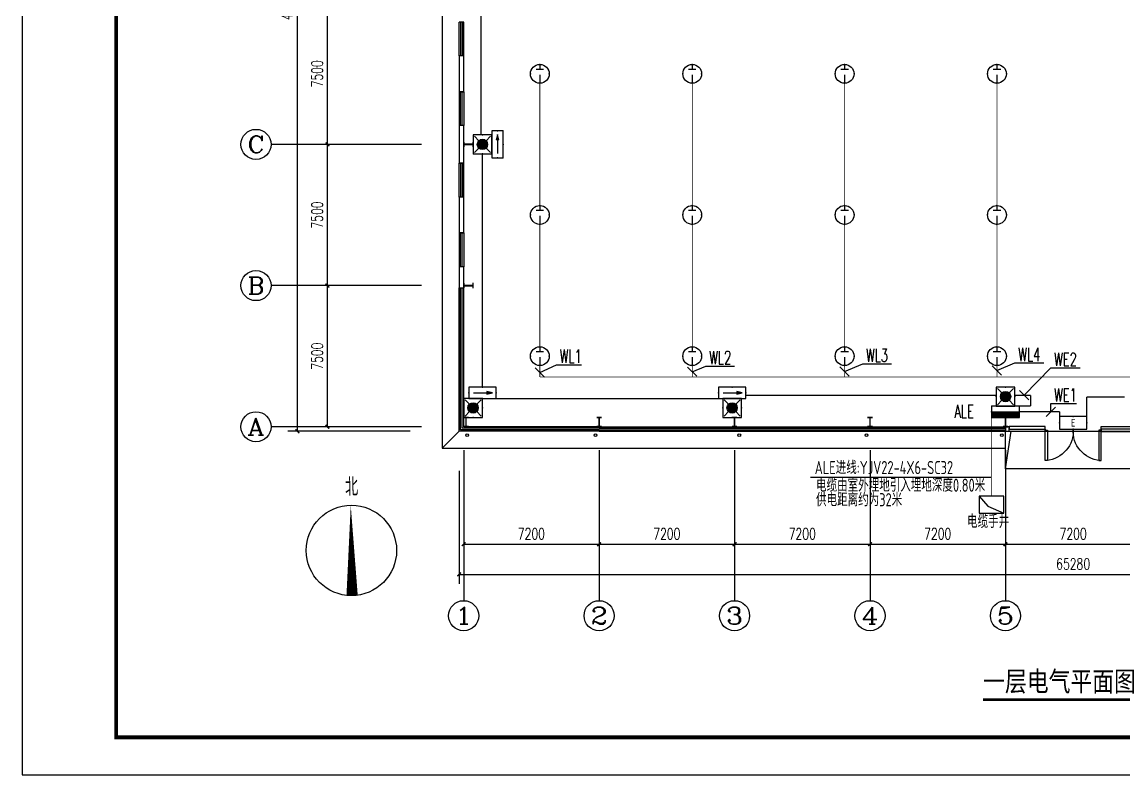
# Model space of a CAD drawing. Extents: x 4929870 to 5205508, y 4505833 to 4862647.
# Drawn here: x 5086708 to 5145284, y 4505833 to 4545830 of the extents above; entities that cross this region are included whole.
import ezdxf
from ezdxf.enums import TextEntityAlignment as Align

# ---------------------------------------------------------------- set-up
doc = ezdxf.new("R2010")
doc.units = 0
doc.header["$LTSCALE"] = 1000
doc.header["$MEASUREMENT"] = 0
doc.linetypes.add('CENTER2', pattern=[1.125, 0.75, -0.125, 0.125, -0.125])
doc.layers.get('0').update_dxf_attribs({"color": 4, "linetype": 'CONTINUOUS'})
doc.layers.get('Defpoints').update_dxf_attribs({"linetype": 'CONTINUOUS'})
for name, color, linetype in [('AXIS', 3, 'CONTINUOUS'), ('AXIS_TEXT', 7, 'CONTINUOUS'), ('COLUMN', 9, 'CONTINUOUS'), ('DIM-应急', 3, 'CONTINUOUS'), ('DIM-照明', 3, 'CONTINUOUS'), ('DIM_SYMB', 3, 'CONTINUOUS'), ('EQUIP-照明', 3, 'CONTINUOUS'), ('EQUIP-箱柜', 3, 'CONTINUOUS'), ('EVTR', 2, 'CONTINUOUS'), ('PUB_TEXT', 7, 'CONTINUOUS'), ('PUB_TITLE', 4, 'CONTINUOUS'), ('TEL_TEXT', 7, 'CONTINUOUS'), ('TEXT', 7, 'CONTINUOUS'), ('WALL', 5, 'CONTINUOUS'), ('WINDOW', 4, 'CONTINUOUS'), ('WIRE-应急', 1, 'CENTER2'), ('WIRE-照明', 4, 'CONTINUOUS'), ('电气标注', 85, 'CONTINUOUS')]:
    doc.layers.add(name, color=color, linetype=linetype)
doc.styles.add('_TCH_AXIS', font='COMPLEX', dxfattribs={"bigfont": 'GBCBIG'})
doc.styles.add('_TCH_DIM', font='SIMPLEX', dxfattribs={"bigfont": 'GBCBIG'})
doc.styles.add('_TCH_DIM_T3', font='SIMPLEX', dxfattribs={"width": 0.705882, "bigfont": 'GBCBIG'})
doc.styles.add('_TEL_ATTDEF', font='GBENOR', dxfattribs={"width": 0.8, "height": 3, "bigfont": 'GBCBIG'})
doc.styles.add('_TEL_DIM', font='SIMPLEX', dxfattribs={"width": 0.8, "height": 3.5, "bigfont": 'HZTXT'})
doc.styles.add('COMPLEX', font='COMPLEX')
doc.styles.add('hztxt', font='SIMPLEX', dxfattribs={"width": 0.8, "height": 3.5, "bigfont": 'HZTXT'})
doc.styles.add('TWT_TEXT', font='gbenor.shx', dxfattribs={"bigfont": 'hztxt.shx'})
doc.styles.add('宋体1', font='', dxfattribs={"width": 0.8, "height": 8.6})
doc.styles.get('宋体1').set_extended_font_data('SimSun')
doc.dimstyles.new('_TCH_ARCH&&200', dxfattribs={"dimtxt": 595, "dimasz": 200, "dimexe": 500, "dimexo": 600, "dimgap": 252.5, "dimtad": 1, "dimdec": 0, "dimzin": 0, "dimdsep": 46, "dimtxsty": '_TCH_DIM_T3', "dimblk": 'ARCHTICK', "dimcen": 0.09, "dimclrt": 7, "dimazin": 2, "dimtfac": 1, "dimtdec": 0, "dimtix": 1, "dimtmove": 2, "dimatfit": 3, "dimfxl": 0, "dimtolj": 1, "dimtzin": 0, "dimarcsym": 0})

# ---------------------------------------------------------------- blocks, each defined once
blk = doc.blocks.new('*X54')
at = {"color": 0}
for p, q in [((-250, 33), (-183, 100)), ((-250, 68), (-218, 100)), ((-247, 0), (-147, 100)), ((-212, 0), (-112, 100)), ((-177, 0), (-77, 100)), ((-141, 0), (-41, 100)), ((-106, 0), (-6, 100)), ((-71, 0), (29, 100)), ((-35, 0), (65, 100)), ((0, 0), (100, 100)), ((35, 0), (135, 100)), ((71, 0), (171, 100)), ((106, 0), (206, 100)), ((141, 0), (241, 100)), ((177, 0), (250, 73)), ((212, 0), (250, 38)), ((247, 0), (250, 3))]:
    blk.add_line(p, q, dxfattribs=at)
blk = doc.blocks.new('$equip$00002929')
for p, q in [((-0.75, 0.6), (-0.75, 0)), ((0.75, 0.6), (-0.75, 0.6)), ((0.75, 0), (0.75, 0.6)), ((-0.75, 0.3), (0.75, 0.3)), ((-0.75, 0), (0.75, 0))]:
    blk.add_line(p, q)
for points, const_width in [([(-0.75, 0.6), (-0.75, 0), (0.75, 0), (0.75, 0.6), (-0.75, 0.6), (-0.75, 0)], 0.04), ([(-0.75, 0.15), (0.75, 0.15)], 0.3)]:
    blk.add_lwpolyline(points, dxfattribs=dict(const_width=const_width))
for p in [(0, 0.6), (-0.75, 0.3), (0, 0), (0.75, 0.3)]:
    blk.add_point(p)
at = {"xscale": 0.00300000000061118, "yscale": 0.00300000000061118, "zscale": 0.003}
blk.add_blockref('*X54', (0, 0), dxfattribs=at)
at = {"color": 7, "style": '_TEL_DIM', "flags": 1}
for tag in ['A', 'REMARK']:
    blk.add_attdef(tag, text='', height=0.00002, dxfattribs=at).set_placement((0, 0), align=Align.MIDDLE_CENTER)
blk = doc.blocks.new('$equip$00002604')
blk.add_hatch(color=256).paths.add_polyline_path([(0.275, 0.5, 1), (-0.274, 0.5, 1)])
for p, q in [((-0.429, 0.929), (-0.194, 0.694)), ((0.194, 0.694), (0.429, 0.929)), ((-0.429, 0.071), (-0.194, 0.306)), ((0.194, 0.306), (0.429, 0.071))]:
    blk.add_line(p, q)
at = {"const_width": 0.04}
blk.add_lwpolyline([(-0.5, 1), (-0.5, 0), (0.5, 0), (0.5, 1), (-0.5, 1), (-0.5, 0)], dxfattribs=at)
blk.add_lwpolyline([(-0.5, 1), (-0.5, 0), (0.5, 0), (0.5, 1)], close=True)
blk.add_circle((0, 0.5), 0.275)
for p in [(0, 1), (-0.5, 0.5), (0, 0), (0.5, 0.5)]:
    blk.add_point(p)
at = {"color": 7, "style": '_TEL_DIM', "flags": 1}
blk.add_attdef('A', text='', height=0.000025, dxfattribs=at).set_placement((0, 0), align=Align.MIDDLE_CENTER)
blk = doc.blocks.new('$equip$00002534')
for p, q in [((-0.72, 0.66), (-0.72, 0)), ((0.72, 0.66), (-0.72, 0.66)), ((0.72, 0), (0.72, 0.66)), ((-0.72, 0), (0.72, 0))]:
    blk.add_line(p, q)
at = {"const_width": 0.04}
blk.add_lwpolyline([(-0.72, 0.66), (-0.72, 0), (0.72, 0), (0.72, 0.66), (-0.72, 0.66), (-0.72, 0)], dxfattribs=at)
for p in [(0, 0.66), (-0.72, 0.33), (0, 0), (0.72, 0.33)]:
    blk.add_point(p)
at = {"color": 7, "style": '_TEL_DIM'}
blk.add_attdef('$TEXT$', text='', height=0.4, dxfattribs=at).set_placement((0, 0.33), align=Align.MIDDLE_CENTER)
at = {"color": 7, "style": '_TEL_DIM', "flags": 1}
blk.add_attdef('A', text='', height=0.00002, dxfattribs=at).set_placement((0, 0), align=Align.MIDDLE_CENTER)
blk = doc.blocks.new('$equip$00002846')
for p, q in [((-0.2, 0.25), (0.2, 0.25)), ((0, 0.5), (0, 0.25)), ((0, -0.05), (0, -0.5))]:
    blk.add_line(p, q)
at = {"const_width": 0.04}
blk.add_lwpolyline([(0.5, 0, -1), (-0.5, 0, -1), (0.5, 0, -1.723757)], format="xyb", dxfattribs=at)
blk.add_circle((0, 0), 0.5)
for p in [(-0.5, 0), (0, 0.5), (0.5, 0), (0, -0.5)]:
    blk.add_point(p)
at = {"color": 7, "style": '_TEL_DIM', "flags": 1}
for tag in ['A', 'REMARK']:
    blk.add_attdef(tag, text='', height=0.00002, dxfattribs=at).set_placement((0, 0), align=Align.MIDDLE_CENTER)
blk = doc.blocks.new('$equip$00002540')
blk.add_hatch(color=256).paths.add_polyline_path([(0.24, 0.372), (0.24, 0.228), (0.528, 0.3)])
for p, q in [((-0.72, 0.6), (-0.72, 0)), ((0.72, 0.6), (-0.72, 0.6)), ((0.72, 0), (0.72, 0.6)), ((-0.72, 0), (0.72, 0)), ((0.24, 0.372), (0.24, 0.228)), ((0.528, 0.3), (0.24, 0.372)), ((0.24, 0.228), (0.528, 0.3))]:
    blk.add_line(p, q)
at = {"color": 7}
blk.add_line((-0.48, 0.3), (0.48, 0.3), dxfattribs=at)
at = {"const_width": 0.04}
blk.add_lwpolyline([(-0.72, 0.6), (-0.72, 0), (0.72, 0), (0.72, 0.6), (-0.72, 0.6), (-0.72, 0)], dxfattribs=at)
for p in [(0, 0.6), (-0.72, 0.3), (0, 0), (0.72, 0.3)]:
    blk.add_point(p)
at = {"color": 7, "style": '_TEL_DIM', "flags": 1}
blk.add_attdef('A', text='', height=0.00002, dxfattribs=at).set_placement((0, 0), align=Align.MIDDLE_CENTER)
blk = doc.blocks.new('$equip$00002541')
blk.add_hatch(color=256).paths.add_polyline_path([(-0.24, 0.372), (-0.528, 0.3), (-0.24, 0.228)])
for p, q in [((-0.72, 0.6), (-0.72, 0)), ((0.72, 0.6), (-0.72, 0.6)), ((0.72, 0), (0.72, 0.6)), ((-0.72, 0), (0.72, 0)), ((-0.24, 0.372), (-0.528, 0.3)), ((-0.528, 0.3), (-0.24, 0.228)), ((-0.24, 0.372), (-0.24, 0.228))]:
    blk.add_line(p, q)
at = {"color": 7}
blk.add_line((-0.48, 0.3), (0.48, 0.3), dxfattribs=at)
at = {"const_width": 0.04}
blk.add_lwpolyline([(-0.72, 0.6), (-0.72, 0), (0.72, 0), (0.72, 0.6), (-0.72, 0.6), (-0.72, 0)], dxfattribs=at)
for p in [(0, 0.6), (-0.72, 0.3), (0, 0), (0.72, 0.3)]:
    blk.add_point(p)
at = {"color": 7, "style": '_TEL_DIM', "flags": 1}
blk.add_attdef('A', text='', height=0.00002, dxfattribs=at).set_placement((0, 0), align=Align.MIDDLE_CENTER)
blk = doc.blocks.new('_ArchTick')
at = {"color": 0, "linetype": 'ByBlock', "const_width": 0.4}
blk.add_lwpolyline([(-0.5, -0.5), (0.5, 0.5)], dxfattribs=at)
blk = doc.blocks.new('*D77')
at = {"layer": 'AXIS', "color": 0, "lineweight": -2}
for p, q in [((5110184, 4522490), (5110184, 4517590)), ((5117384, 4522490), (5117384, 4517590)), ((5110184, 4518090), (5117384, 4518090))]:
    blk.add_line(p, q, dxfattribs=at)
at = {"layer": 'Defpoints', "color": 0}
for p in [(5110184, 4523090), (5117384, 4523090), (5117384, 4518090)]:
    blk.add_point(p, dxfattribs=at)
at = {"layer": 'AXIS', "color": 0, "lineweight": -2, "xscale": 200, "yscale": 200, "zscale": 200, "rotation": 180}
blk.add_blockref('_ArchTick', (5110184, 4518090), dxfattribs=at)
at = {"layer": 'AXIS', "color": 0, "lineweight": -2, "xscale": 200, "yscale": 200, "zscale": 200}
blk.add_blockref('_ArchTick', (5117384, 4518090), dxfattribs=at)
at = {"layer": 'AXIS', "color": 7, "insert": (5113784, 4518640), "char_height": 595, "attachment_point": 5, "style": '_TCH_DIM_T3'}
blk.add_mtext('\\A1;7200', dxfattribs=at)
blk = doc.blocks.new('*D78')
at = {"layer": 'AXIS', "color": 0, "lineweight": -2}
for p, q in [((5117384, 4522490), (5117384, 4517590)), ((5124584, 4522490), (5124584, 4517590)), ((5117384, 4518090), (5124584, 4518090))]:
    blk.add_line(p, q, dxfattribs=at)
at = {"layer": 'Defpoints', "color": 0}
for p in [(5117384, 4523090), (5124584, 4523090), (5124584, 4518090)]:
    blk.add_point(p, dxfattribs=at)
at = {"layer": 'AXIS', "color": 0, "lineweight": -2, "xscale": 200, "yscale": 200, "zscale": 200, "rotation": 180}
blk.add_blockref('_ArchTick', (5117384, 4518090), dxfattribs=at)
at = {"layer": 'AXIS', "color": 0, "lineweight": -2, "xscale": 200, "yscale": 200, "zscale": 200}
blk.add_blockref('_ArchTick', (5124584, 4518090), dxfattribs=at)
at = {"layer": 'AXIS', "color": 7, "insert": (5120984, 4518640), "char_height": 595, "attachment_point": 5, "style": '_TCH_DIM_T3'}
blk.add_mtext('\\A1;7200', dxfattribs=at)
blk = doc.blocks.new('*D79')
at = {"layer": 'AXIS', "color": 0, "lineweight": -2}
for p, q in [((5124584, 4522490), (5124584, 4517590)), ((5131784, 4522490), (5131784, 4517590)), ((5124584, 4518090), (5131784, 4518090))]:
    blk.add_line(p, q, dxfattribs=at)
at = {"layer": 'Defpoints', "color": 0}
for p in [(5124584, 4523090), (5131784, 4523090), (5131784, 4518090)]:
    blk.add_point(p, dxfattribs=at)
at = {"layer": 'AXIS', "color": 0, "lineweight": -2, "xscale": 200, "yscale": 200, "zscale": 200, "rotation": 180}
blk.add_blockref('_ArchTick', (5124584, 4518090), dxfattribs=at)
at = {"layer": 'AXIS', "color": 0, "lineweight": -2, "xscale": 200, "yscale": 200, "zscale": 200}
blk.add_blockref('_ArchTick', (5131784, 4518090), dxfattribs=at)
at = {"layer": 'AXIS', "color": 7, "insert": (5128184, 4518640), "char_height": 595, "attachment_point": 5, "style": '_TCH_DIM_T3'}
blk.add_mtext('\\A1;7200', dxfattribs=at)
blk = doc.blocks.new('*D80')
at = {"layer": 'AXIS', "color": 0, "lineweight": -2}
for p, q in [((5131784, 4522490), (5131784, 4517590)), ((5138984, 4522490), (5138984, 4517590)), ((5131784, 4518090), (5138984, 4518090))]:
    blk.add_line(p, q, dxfattribs=at)
at = {"layer": 'Defpoints', "color": 0}
for p in [(5131784, 4523090), (5138984, 4523090), (5138984, 4518090)]:
    blk.add_point(p, dxfattribs=at)
at = {"layer": 'AXIS', "color": 0, "lineweight": -2, "xscale": 200, "yscale": 200, "zscale": 200, "rotation": 180}
blk.add_blockref('_ArchTick', (5131784, 4518090), dxfattribs=at)
at = {"layer": 'AXIS', "color": 0, "lineweight": -2, "xscale": 200, "yscale": 200, "zscale": 200}
blk.add_blockref('_ArchTick', (5138984, 4518090), dxfattribs=at)
at = {"layer": 'AXIS', "color": 7, "insert": (5135384, 4518640), "char_height": 595, "attachment_point": 5, "style": '_TCH_DIM_T3'}
blk.add_mtext('\\A1;7200', dxfattribs=at)
blk = doc.blocks.new('*D81')
at = {"layer": 'AXIS', "color": 0, "lineweight": -2}
for p, q in [((5138984, 4522490), (5138984, 4517590)), ((5146184, 4522490), (5146184, 4517590)), ((5138984, 4518090), (5146184, 4518090))]:
    blk.add_line(p, q, dxfattribs=at)
at = {"layer": 'Defpoints', "color": 0}
for p in [(5138984, 4523090), (5146184, 4523090), (5146184, 4518090)]:
    blk.add_point(p, dxfattribs=at)
at = {"layer": 'AXIS', "color": 0, "lineweight": -2, "xscale": 200, "yscale": 200, "zscale": 200, "rotation": 180}
blk.add_blockref('_ArchTick', (5138984, 4518090), dxfattribs=at)
at = {"layer": 'AXIS', "color": 0, "lineweight": -2, "xscale": 200, "yscale": 200, "zscale": 200}
blk.add_blockref('_ArchTick', (5146184, 4518090), dxfattribs=at)
at = {"layer": 'AXIS', "color": 7, "insert": (5142584, 4518640), "char_height": 595, "attachment_point": 5, "style": '_TCH_DIM_T3'}
blk.add_mtext('\\A1;7200', dxfattribs=at)
blk = doc.blocks.new('*D86')
at = {"layer": 'AXIS', "color": 0, "lineweight": -2}
for p, q in [((5109944, 4521990), (5109944, 4515990)), ((5175224, 4521990), (5175224, 4515990)), ((5109944, 4516490), (5175224, 4516490))]:
    blk.add_line(p, q, dxfattribs=at)
at = {"layer": 'Defpoints', "color": 0}
for p in [(5109944, 4522590), (5175224, 4522590), (5175224, 4516490)]:
    blk.add_point(p, dxfattribs=at)
at = {"layer": 'AXIS', "color": 0, "lineweight": -2, "xscale": 200, "yscale": 200, "zscale": 200, "rotation": 180}
blk.add_blockref('_ArchTick', (5109944, 4516490), dxfattribs=at)
at = {"layer": 'AXIS', "color": 0, "lineweight": -2, "xscale": 200, "yscale": 200, "zscale": 200}
blk.add_blockref('_ArchTick', (5175224, 4516490), dxfattribs=at)
at = {"layer": 'AXIS', "color": 7, "insert": (5142584, 4517040), "char_height": 595, "attachment_point": 5, "style": '_TCH_DIM_T3'}
blk.add_mtext('\\A1;65280', dxfattribs=at)
blk = doc.blocks.new('*D94')
at = {"layer": 'AXIS', "color": 0, "lineweight": -2}
for p, q in [((5107344, 4531830), (5102444, 4531830)), ((5102944, 4524330), (5102944, 4531830)), ((5107344, 4524330), (5102444, 4524330))]:
    blk.add_line(p, q, dxfattribs=at)
at = {"layer": 'Defpoints', "color": 0}
for p in [(5102944, 4531830), (5107944, 4531830), (5107944, 4524330)]:
    blk.add_point(p, dxfattribs=at)
at = {"layer": 'AXIS', "color": 0, "lineweight": -2, "xscale": 200, "yscale": 200, "zscale": 200}
for p, rotation in [((5102944, 4531830), 90), ((5102944, 4524330), 270)]:
    blk.add_blockref('_ArchTick', p, dxfattribs=dict(at, rotation=rotation))
at = {"layer": 'AXIS', "color": 7, "insert": (5102394, 4528080), "char_height": 595, "attachment_point": 5, "rotation": 90, "style": '_TCH_DIM_T3'}
blk.add_mtext('\\A1;7500', dxfattribs=at)
blk = doc.blocks.new('*D95')
at = {"layer": 'AXIS', "color": 0, "lineweight": -2}
for p, q in [((5107344, 4539330), (5102444, 4539330)), ((5102944, 4531830), (5102944, 4539330)), ((5107344, 4531830), (5102444, 4531830))]:
    blk.add_line(p, q, dxfattribs=at)
at = {"layer": 'Defpoints', "color": 0}
for p in [(5102944, 4539330), (5107944, 4539330), (5107944, 4531830)]:
    blk.add_point(p, dxfattribs=at)
at = {"layer": 'AXIS', "color": 0, "lineweight": -2, "xscale": 200, "yscale": 200, "zscale": 200}
for p, rotation in [((5102944, 4539330), 90), ((5102944, 4531830), 270)]:
    blk.add_blockref('_ArchTick', p, dxfattribs=dict(at, rotation=rotation))
at = {"layer": 'AXIS', "color": 7, "insert": (5102394, 4535580), "char_height": 595, "attachment_point": 5, "rotation": 90, "style": '_TCH_DIM_T3'}
blk.add_mtext('\\A1;7500', dxfattribs=at)
blk = doc.blocks.new('*D96')
at = {"layer": 'AXIS', "color": 0, "lineweight": -2}
for p, q in [((5107344, 4546830), (5102444, 4546830)), ((5102944, 4539330), (5102944, 4546830)), ((5107344, 4539330), (5102444, 4539330))]:
    blk.add_line(p, q, dxfattribs=at)
at = {"layer": 'Defpoints', "color": 0}
for p in [(5102944, 4546830), (5107944, 4546830), (5107944, 4539330)]:
    blk.add_point(p, dxfattribs=at)
at = {"layer": 'AXIS', "color": 0, "lineweight": -2, "xscale": 200, "yscale": 200, "zscale": 200}
for p, rotation in [((5102944, 4546830), 90), ((5102944, 4539330), 270)]:
    blk.add_blockref('_ArchTick', p, dxfattribs=dict(at, rotation=rotation))
at = {"layer": 'AXIS', "color": 7, "insert": (5102394, 4543080), "char_height": 595, "attachment_point": 5, "rotation": 90, "style": '_TCH_DIM_T3'}
blk.add_mtext('\\A1;7500', dxfattribs=at)
blk = doc.blocks.new('*D100')
at = {"layer": 'AXIS', "color": 0, "lineweight": -2}
for p, q in [((5107344, 4569570), (5100844, 4569570)), ((5101344, 4524090), (5101344, 4569570)), ((5107344, 4524090), (5100844, 4524090))]:
    blk.add_line(p, q, dxfattribs=at)
at = {"layer": 'Defpoints', "color": 0}
for p in [(5101344, 4569570), (5107944, 4569570), (5107944, 4524090)]:
    blk.add_point(p, dxfattribs=at)
at = {"layer": 'AXIS', "color": 0, "lineweight": -2, "xscale": 200, "yscale": 200, "zscale": 200}
for p, rotation in [((5101344, 4569570), 90), ((5101344, 4524090), 270)]:
    blk.add_blockref('_ArchTick', p, dxfattribs=dict(at, rotation=rotation))
at = {"layer": 'AXIS', "color": 7, "insert": (5100794, 4546830), "char_height": 595, "attachment_point": 5, "rotation": 90, "style": '_TCH_DIM_T3'}
blk.add_mtext('\\A1;45480', dxfattribs=at)
blk = doc.blocks.new('$TCHSYS$WIN2D')
for p, q in [((-0.5, 0.5), (0.5, 0.5)), ((-0.5, 0.5), (-0.5, -0.5)), ((0.5, 0.5), (0.5, -0.5)), ((0.5, 0.167), (-0.5, 0.167)), ((0.5, -0.167), (-0.5, -0.167)), ((-0.5, -0.5), (0.5, -0.5))]:
    blk.add_line(p, q)
blk = doc.blocks.new('$DorLib2D$00000039')
for p, q in [((-0.2187, 0.0194), (-0.5, 0.0194)), ((-0.2187, 0), (-0.2187, 0.0194)), ((0.2187, 0), (0.2187, 0.0194)), ((0.2187, 0.0194), (0.5, 0.0194)), ((-0.5, 0), (-0.2187, 0)), ((-0.5, -0.0141), (-0.5, 0)), ((-0.2187, -0.0194), (-0.5, -0.0194)), ((-0.2187, 0), (-0.2187, -0.0194)), ((0.2187, 0), (0.2187, -0.0194)), ((0.5, 0), (0.2187, 0)), ((0.2187, -0.0194), (0.5, -0.0194)), ((0.5, -0.0141), (0.5, 0)), ((0.5, 0), (0.5, -0.025))]:
    blk.add_line(p, q)
for points in [[(-0.2006, 0.0097), (-0.2006, 0.2464), (-0.2187, 0.2464), (-0.2187, 0.0097)], [(0.2006, 0.0097), (0.2006, 0.2464), (0.2187, 0.2464), (0.2187, 0.0097)]]:
    blk.add_lwpolyline(points, close=True)
for centre, start, end in [((-0.2304, 0.0163), 355.95522, 84.85236), ((0.2304, 0.0163), 95.14764, 184.04478)]:
    blk.add_arc(centre, 0.231, start, end)
blk = doc.blocks.new('_AXISO')
blk.add_circle((0, 0), 0.5)
at = {"layer": 'AXIS_TEXT', "style": 'COMPLEX', "width": 1.041667}
blk.add_attdef('A', text='', height=0.56, dxfattribs=at).set_placement((-0.25, -0.28), (0.25, -0.28), align=Align.FIT)

msp = doc.modelspace()

# ---------------------------------------------------------------- linework, layer by layer
for p, q in [((5117383.9, 4524330.1), (5138983.9, 4524330.1)), ((5117383.9, 4524250.1), (5138983.9, 4524250.1)), ((5117383.9, 4524170.1), (5138983.9, 4524170.1)), ((5117383.9, 4524090.1), (5138983.9, 4524090.1)), ((5137579.7, 4520646.8), (5138045.4, 4520111.2)), ((5138045.4, 4520111.2), (5138898.1, 4519737))]:
    msp.add_line(p, q)
for points in [[(5109043.9, 4546830.1), (5109043.9, 4523190.1), (5138983.9, 4523190.1)], [(5117383.9, 4524090.1), (5109943.9, 4524090.1), (5109943.9, 4531710.1)], [(5117383.9, 4524170.1), (5110023.9, 4524170.1), (5110023.9, 4531710.1)], [(5117383.9, 4524250.1), (5110103.9, 4524250.1), (5110103.9, 4531710.1)], [(5117383.9, 4524330.1), (5110183.9, 4524330.1), (5110183.9, 4531710.1)], [(5109943.9, 4524090.1), (5109043.9, 4523190.1)], [(5146183.9, 4524090.1), (5146183.9, 4522090.1), (5138983.9, 4522090.1), (5138983.9, 4524090.1)], [(5145883.9, 4524090.1), (5146183.9, 4522090.1), (5138983.9, 4522090.1), (5139283.9, 4524090.1)]]:
    msp.add_lwpolyline(points)
at = {"layer": 'AXIS'}
for p, q in [((5107943.9, 4539330.1), (5099943.9, 4539330.1)), ((5107943.9, 4531830.1), (5099943.9, 4531830.1)), ((5107943.9, 4524330.1), (5099943.9, 4524330.1)), ((5110183.9, 4523090.1), (5110183.9, 4515090.1)), ((5117383.9, 4523090.1), (5117383.9, 4515090.1)), ((5124583.9, 4523090.1), (5124583.9, 4515090.1)), ((5131783.9, 4523090.1), (5131783.9, 4515090.1)), ((5138983.9, 4523090.1), (5138983.9, 4515090.1))]:
    msp.add_line(p, q, dxfattribs=at)
at = {"layer": 'COLUMN', "color": 5}
for p, q in [((5110199.9, 4539455.1), (5110183.9, 4539455.1)), ((5110183.9, 4539455.1), (5110183.9, 4539205.1)), ((5110183.9, 4539205.1), (5110199.9, 4539205.1)), ((5110199.9, 4539340.1), (5110199.9, 4539455.1)), ((5110204.9, 4539335.1), (5110199.9, 4539340.1)), ((5110199.9, 4539320.1), (5110204.9, 4539325.1)), ((5110199.9, 4539205.1), (5110199.9, 4539320.1)), ((5110662.9, 4539335.1), (5110204.9, 4539335.1)), ((5110204.9, 4539325.1), (5110662.9, 4539325.1)), ((5110667.9, 4539340.1), (5110662.9, 4539335.1)), ((5110662.9, 4539325.1), (5110667.9, 4539320.1)), ((5110683.9, 4539455.1), (5110667.9, 4539455.1)), ((5110667.9, 4539455.1), (5110667.9, 4539340.1)), ((5110667.9, 4539320.1), (5110667.9, 4539205.1)), ((5110667.9, 4539205.1), (5110683.9, 4539205.1)), ((5110683.9, 4539205.1), (5110683.9, 4539455.1)), ((5110199.9, 4531955.1), (5110183.9, 4531955.1)), ((5110183.9, 4531955.1), (5110183.9, 4531705.1)), ((5110183.9, 4531705.1), (5110199.9, 4531705.1)), ((5110199.9, 4531840.1), (5110199.9, 4531955.1)), ((5110204.9, 4531835.1), (5110199.9, 4531840.1)), ((5110199.9, 4531820.1), (5110204.9, 4531825.1)), ((5110199.9, 4531705.1), (5110199.9, 4531820.1)), ((5110662.9, 4531835.1), (5110204.9, 4531835.1)), ((5110204.9, 4531825.1), (5110662.9, 4531825.1)), ((5110667.9, 4531840.1), (5110662.9, 4531835.1)), ((5110662.9, 4531825.1), (5110667.9, 4531820.1)), ((5110683.9, 4531955.1), (5110667.9, 4531955.1)), ((5110667.9, 4531955.1), (5110667.9, 4531840.1)), ((5110667.9, 4531820.1), (5110667.9, 4531705.1)), ((5110667.9, 4531705.1), (5110683.9, 4531705.1)), ((5110683.9, 4531705.1), (5110683.9, 4531955.1)), ((5110433.9, 4524830.1), (5110183.9, 4524830.1)), ((5110183.9, 4524830.1), (5110183.9, 4524814.1)), ((5110183.9, 4524814.1), (5110298.9, 4524814.1)), ((5110298.9, 4524814.1), (5110303.9, 4524809.1)), ((5110303.9, 4524809.1), (5110303.9, 4524351.1)), ((5110313.9, 4524809.1), (5110318.9, 4524814.1)), ((5110313.9, 4524351.1), (5110313.9, 4524809.1)), ((5110318.9, 4524814.1), (5110433.9, 4524814.1)), ((5110433.9, 4524814.1), (5110433.9, 4524830.1)), ((5117508.9, 4524830.1), (5117258.9, 4524830.1)), ((5117258.9, 4524830.1), (5117258.9, 4524814.1)), ((5117258.9, 4524814.1), (5117373.9, 4524814.1)), ((5117373.9, 4524814.1), (5117378.9, 4524809.1)), ((5117378.9, 4524809.1), (5117378.9, 4524351.1)), ((5117388.9, 4524809.1), (5117393.9, 4524814.1)), ((5117388.9, 4524351.1), (5117388.9, 4524809.1)), ((5117393.9, 4524814.1), (5117508.9, 4524814.1)), ((5117508.9, 4524814.1), (5117508.9, 4524830.1)), ((5124708.9, 4524830.1), (5124458.9, 4524830.1)), ((5124458.9, 4524830.1), (5124458.9, 4524814.1)), ((5124458.9, 4524814.1), (5124573.9, 4524814.1)), ((5124573.9, 4524814.1), (5124578.9, 4524809.1)), ((5124578.9, 4524809.1), (5124578.9, 4524351.1)), ((5124588.9, 4524809.1), (5124593.9, 4524814.1)), ((5124588.9, 4524351.1), (5124588.9, 4524809.1)), ((5124593.9, 4524814.1), (5124708.9, 4524814.1)), ((5124708.9, 4524814.1), (5124708.9, 4524830.1)), ((5131908.9, 4524830.1), (5131658.9, 4524830.1)), ((5131658.9, 4524830.1), (5131658.9, 4524814.1)), ((5131658.9, 4524814.1), (5131773.9, 4524814.1)), ((5131773.9, 4524814.1), (5131778.9, 4524809.1)), ((5131778.9, 4524809.1), (5131778.9, 4524351.1)), ((5131788.9, 4524809.1), (5131793.9, 4524814.1)), ((5131788.9, 4524351.1), (5131788.9, 4524809.1)), ((5131793.9, 4524814.1), (5131908.9, 4524814.1)), ((5131908.9, 4524814.1), (5131908.9, 4524830.1)), ((5139108.9, 4524830.1), (5138858.9, 4524830.1)), ((5138858.9, 4524830.1), (5138858.9, 4524814.1)), ((5138858.9, 4524814.1), (5138973.9, 4524814.1)), ((5138973.9, 4524814.1), (5138978.9, 4524809.1)), ((5138978.9, 4524809.1), (5138978.9, 4524351.1)), ((5138988.9, 4524809.1), (5138993.9, 4524814.1)), ((5138988.9, 4524351.1), (5138988.9, 4524809.1)), ((5138993.9, 4524814.1), (5139108.9, 4524814.1)), ((5139108.9, 4524814.1), (5139108.9, 4524830.1)), ((5110298.9, 4524346.1), (5110183.9, 4524346.1)), ((5110183.9, 4524346.1), (5110183.9, 4524330.1)), ((5110183.9, 4524330.1), (5110433.9, 4524330.1)), ((5110303.9, 4524351.1), (5110298.9, 4524346.1)), ((5110318.9, 4524346.1), (5110313.9, 4524351.1)), ((5110433.9, 4524346.1), (5110318.9, 4524346.1)), ((5110433.9, 4524330.1), (5110433.9, 4524346.1)), ((5117373.9, 4524346.1), (5117258.9, 4524346.1)), ((5117258.9, 4524346.1), (5117258.9, 4524330.1)), ((5117258.9, 4524330.1), (5117508.9, 4524330.1)), ((5117378.9, 4524351.1), (5117373.9, 4524346.1)), ((5117393.9, 4524346.1), (5117388.9, 4524351.1)), ((5117508.9, 4524346.1), (5117393.9, 4524346.1)), ((5117508.9, 4524330.1), (5117508.9, 4524346.1)), ((5124573.9, 4524346.1), (5124458.9, 4524346.1)), ((5124458.9, 4524346.1), (5124458.9, 4524330.1)), ((5124458.9, 4524330.1), (5124708.9, 4524330.1)), ((5124578.9, 4524351.1), (5124573.9, 4524346.1)), ((5124593.9, 4524346.1), (5124588.9, 4524351.1)), ((5124708.9, 4524346.1), (5124593.9, 4524346.1)), ((5124708.9, 4524330.1), (5124708.9, 4524346.1)), ((5131773.9, 4524346.1), (5131658.9, 4524346.1)), ((5131658.9, 4524346.1), (5131658.9, 4524330.1)), ((5131658.9, 4524330.1), (5131908.9, 4524330.1)), ((5131778.9, 4524351.1), (5131773.9, 4524346.1)), ((5131793.9, 4524346.1), (5131788.9, 4524351.1)), ((5131908.9, 4524346.1), (5131793.9, 4524346.1)), ((5131908.9, 4524330.1), (5131908.9, 4524346.1)), ((5138973.9, 4524346.1), (5138858.9, 4524346.1)), ((5138858.9, 4524346.1), (5138858.9, 4524330.1)), ((5138858.9, 4524330.1), (5139108.9, 4524330.1)), ((5138978.9, 4524351.1), (5138973.9, 4524346.1)), ((5138993.9, 4524346.1), (5138988.9, 4524351.1)), ((5139108.9, 4524346.1), (5138993.9, 4524346.1)), ((5139108.9, 4524330.1), (5139108.9, 4524346.1))]:
    msp.add_line(p, q, dxfattribs=at)
at = {"layer": 'DIM-应急', "color": 0}
for p, q in [((5139730.3, 4526250.6), (5140225.2, 4525755.6)), ((5141642.9, 4525377.5), (5141147.9, 4524882.6))]:
    msp.add_line(p, q, dxfattribs=at)
for points in [[(5139977.7, 4526003.1), (5141395.4, 4527459.9)], [(5141395.4, 4527459.9), (5142961.4, 4527459.9)], [(5141395.4, 4525130.1), (5141395.4, 4525565.2)], [(5141395.4, 4525565.2), (5142769.4, 4525565.2)]]:
    msp.add_lwpolyline(points, dxfattribs=at)
at = {"layer": 'DIM-照明', "color": 0}
for p, q in [((5114481.4, 4526958.3), (5113986.4, 4527453.3)), ((5122581.4, 4527008.9), (5122086.4, 4527503.9)), ((5130681.4, 4527024.2), (5130186.4, 4527519.2)), ((5138781.4, 4527067.4), (5138286.4, 4527562.4))]:
    msp.add_line(p, q, dxfattribs=at)
at = {"layer": 'DIM-照明', "color": 3}
msp.add_line((5128617.4, 4521659.8), (5138238.9, 4521659.8), dxfattribs=at)
at = {"layer": 'DIM-照明', "color": 0}
for points in [[(5114233.9, 4527205.8), (5115112.9, 4527627.6)], [(5115112.9, 4527627.6), (5116444.2, 4527627.6)], [(5122333.9, 4527256.4), (5123059.1, 4527553.1)], [(5123059.1, 4527553.1), (5124582.4, 4527553.1)], [(5130433.9, 4527271.7), (5131395.3, 4527677.7)], [(5131395.3, 4527677.7), (5132918.6, 4527677.7)], [(5138533.9, 4527314.9), (5139488.5, 4527722.2)], [(5139488.5, 4527722.2), (5141033.2, 4527722.2)]]:
    msp.add_lwpolyline(points, dxfattribs=at)
at = {"layer": 'DIM_SYMB'}
msp.add_lwpolyline([(5104254.1, 4515359.2, 600, 0, 0), (5104181, 4520158.7, 0, 0, 0)], format="xyseb", dxfattribs=at)
at = {"layer": 'DIM_SYMB', "const_width": 140}
msp.add_lwpolyline([(5137797.5, 4509835), (5149253.4, 4509835)], dxfattribs=at)
at = {"layer": 'DIM_SYMB'}
msp.add_circle((5104217.5, 4517758.9), 2400, dxfattribs=at)
at = {"layer": 'EVTR'}
for centre in [(5110373.5, 4523885.5), (5117194.3, 4523885.5), (5124834.1, 4523885.5), (5131594.3, 4523885.5), (5138794.3, 4523885.5)]:
    msp.add_circle(centre, 75, dxfattribs=at)
at = {"layer": 'PUB_TITLE'}
msp.add_lwpolyline([(5086707.7, 4505832.5), (5205507.7, 4505832.5), (5205507.7, 4589832.5), (5086707.7, 4589832.5)], close=True, dxfattribs=at)
at = {"layer": 'PUB_TITLE', "const_width": 200}
msp.add_lwpolyline([(5091707.7, 4507832.5), (5203507.7, 4507832.5), (5203507.7, 4587832.5), (5091707.7, 4587832.5)], close=True, dxfattribs=at)
at = {"layer": 'WALL'}
for p, q in [((5109943.9, 4544030.1), (5109943.9, 4542130.1)), ((5110183.9, 4544030.1), (5109943.9, 4544030.1)), ((5110183.9, 4542130.1), (5110183.9, 4544030.1)), ((5109943.9, 4542130.1), (5110183.9, 4542130.1)), ((5110183.9, 4540330.1), (5109943.9, 4540330.1)), ((5109943.9, 4540330.1), (5109943.9, 4539330.1)), ((5110183.9, 4539455.1), (5110183.9, 4540330.1)), ((5109943.9, 4539330.1), (5109943.9, 4538330.1)), ((5110183.9, 4538330.1), (5110183.9, 4539205.1)), ((5109943.9, 4538330.1), (5110183.9, 4538330.1)), ((5109943.9, 4536530.1), (5109943.9, 4534630.1)), ((5110183.9, 4536530.1), (5109943.9, 4536530.1)), ((5110183.9, 4534630.1), (5110183.9, 4536530.1)), ((5109943.9, 4534630.1), (5110183.9, 4534630.1)), ((5110183.9, 4532830.1), (5109943.9, 4532830.1)), ((5109943.9, 4532830.1), (5109943.9, 4531710.1)), ((5110183.9, 4531955.1), (5110183.9, 4532830.1)), ((5109943.9, 4531710.1), (5110183.9, 4531710.1)), ((5138983.9, 4524330.1), (5138983.9, 4524090.1)), ((5138983.9, 4524090.1), (5139183.9, 4524090.1)), ((5139183.9, 4524330.1), (5139108.9, 4524330.1)), ((5139183.9, 4524090.1), (5139183.9, 4524330.1))]:
    msp.add_line(p, q, dxfattribs=at)
at = {"layer": 'WINDOW'}
msp.add_line((5139183.9, 4524090.1), (5145983.9, 4524090.1), dxfattribs=at)
at = {"layer": 'WIRE-应急', "color": 1, "linetype": 'CENTER2', "const_width": 70}
for points in [[(5111109.2, 4539830.1), (5111109.2, 4549860.1)], [(5111183.9, 4526430.1), (5111183.9, 4538830.1)], [(5111903.9, 4525830.1), (5123736.2, 4525830.1)], [(5125176.2, 4526003.1), (5138488.9, 4526003.1)], [(5139488.9, 4526003.1), (5140331.1, 4526003.1)], [(5140331.1, 4525430.1), (5140331.1, 4526003.1)], [(5143303.9, 4524870.1), (5143303.9, 4525913)], [(5143303.9, 4525913), (5145321.4, 4525913)], [(5139738.9, 4525430.1), (5140331.1, 4525430.1)], [(5139738.9, 4525130.1), (5141863.9, 4525130.1)], [(5141863.9, 4524870.1), (5141863.9, 4525130.1)]]:
    msp.add_lwpolyline(points, dxfattribs=at)
at = {"layer": 'WIRE-照明', "color": 4, "linetype": 'Continuous', "const_width": 40}
for points in [[(5114233.9, 4536080.1), (5114233.9, 4542580.1)], [(5122333.9, 4536080.1), (5122333.9, 4542580.1)], [(5130433.9, 4536080.1), (5130433.9, 4542580.1)], [(5138533.9, 4536080.1), (5138533.9, 4542580.1)], [(5114233.9, 4528580.1), (5114233.9, 4535080.1)], [(5122333.9, 4528580.1), (5122333.9, 4535080.1)], [(5130433.9, 4528580.1), (5130433.9, 4535080.1)], [(5138533.9, 4528580.1), (5138533.9, 4535080.1)], [(5114233.9, 4526973.8), (5114233.9, 4527580.1)], [(5122333.9, 4526973.8), (5122333.9, 4527580.1)], [(5130433.9, 4526973.8), (5130433.9, 4527580.1)], [(5138533.9, 4526973.8), (5138533.9, 4527580.1)], [(5114233.9, 4526973.8), (5146860.7, 4526973.8)], [(5138238.9, 4520646.8), (5138238.9, 4524830.1)]]:
    msp.add_lwpolyline(points, dxfattribs=at)
at = {"layer": 'WIRE-照明', "color": 0, "linetype": 'Continuous', "const_width": 40}
msp.add_lwpolyline([(5138988.9, 4525430.1), (5138988.9, 4525430.1)], dxfattribs=at)
at = {"layer": '电气标注'}
msp.add_lwpolyline([(5138898.1, 4520646.8), (5137579.7, 4520646.8), (5137579.7, 4519737), (5138898.1, 4519737)], close=True, dxfattribs=at)

# ---------------------------------------------------------------- block references
at = {"layer": 'AXIS'}
ref = msp.add_blockref('_AXISO', (5099143.9, 4539330.1), dxfattribs=dict(at, xscale=1600, yscale=1600, zscale=1600))
ref.add_attrib('A', 'C', dxfattribs={"layer": 'AXIS_TEXT', "height": 905.1, "style": '_TCH_AXIS', "width": 1.4}).set_placement((5098691.4, 4538877.5), (5099596.4, 4538877.5), align=Align.FIT)
ref = msp.add_blockref('_AXISO', (5099143.9, 4531830.1), dxfattribs=dict(at, xscale=1600, yscale=1600, zscale=1600))
ref.add_attrib('A', 'B', dxfattribs={"layer": 'AXIS_TEXT', "height": 905.1, "style": '_TCH_AXIS', "width": 1.235294}).set_placement((5098691.4, 4531377.5), (5099596.4, 4531377.5), align=Align.FIT)
ref = msp.add_blockref('_AXISO', (5099143.9, 4524330.1), dxfattribs=dict(at, xscale=1600, yscale=1600, zscale=1600))
ref.add_attrib('A', 'A', dxfattribs={"layer": 'AXIS_TEXT', "height": 905.1, "style": '_TCH_AXIS', "width": 1.166667}).set_placement((5098691.4, 4523877.5), (5099596.4, 4523877.5), align=Align.FIT)
ref = msp.add_blockref('_AXISO', (5110183.9, 4514290.1), dxfattribs=dict(at, xscale=1600, yscale=1600, zscale=1600))
ref.add_attrib('A', '1', dxfattribs={"layer": 'AXIS_TEXT', "height": 905.1, "style": '_TCH_AXIS', "width": 2.333333}).set_placement((5109731.4, 4513837.5), (5110636.4, 4513837.5), align=Align.FIT)
ref = msp.add_blockref('_AXISO', (5117383.9, 4514290.1), dxfattribs=dict(at, xscale=1600, yscale=1600, zscale=1600))
ref.add_attrib('A', '2', dxfattribs={"layer": 'AXIS_TEXT', "height": 905.1, "style": '_TCH_AXIS', "width": 1.5}).set_placement((5116931.4, 4513837.5), (5117836.4, 4513837.5), align=Align.FIT)
ref = msp.add_blockref('_AXISO', (5124583.9, 4514290.1), dxfattribs=dict(at, xscale=1600, yscale=1600, zscale=1600))
ref.add_attrib('A', '3', dxfattribs={"layer": 'AXIS_TEXT', "height": 905.1, "style": '_TCH_AXIS', "width": 1.5}).set_placement((5124131.4, 4513837.5), (5125036.4, 4513837.5), align=Align.FIT)
ref = msp.add_blockref('_AXISO', (5131783.9, 4514290.1), dxfattribs=dict(at, xscale=1600, yscale=1600, zscale=1600))
ref.add_attrib('A', '4', dxfattribs={"layer": 'AXIS_TEXT', "height": 905.1, "style": '_TCH_AXIS', "width": 1.3125}).set_placement((5131331.4, 4513837.5), (5132236.4, 4513837.5), align=Align.FIT)
ref = msp.add_blockref('_AXISO', (5138983.9, 4514290.1), dxfattribs=dict(at, xscale=1600, yscale=1600, zscale=1600))
ref.add_attrib('A', '5', dxfattribs={"layer": 'AXIS_TEXT', "height": 905.1, "style": '_TCH_AXIS', "width": 1.5}).set_placement((5138531.4, 4513837.5), (5139436.4, 4513837.5), align=Align.FIT)
at = {"layer": 'EQUIP-照明', "color": 0, "xscale": 1000, "yscale": 1000, "zscale": 1000}
for name, p in [('$equip$00002846', (5114233.9, 4543080.1)), ('$equip$00002846', (5122333.9, 4543080.1)), ('$equip$00002846', (5130433.9, 4543080.1)), ('$equip$00002846', (5138533.9, 4543080.1)), ('$equip$00002604', (5111183.9, 4538830)), ('$equip$00002846', (5114233.9, 4535580.1)), ('$equip$00002846', (5122333.9, 4535580.1)), ('$equip$00002846', (5130433.9, 4535580.1)), ('$equip$00002846', (5138533.9, 4535580.1)), ('$equip$00002846', (5114233.9, 4528080.1)), ('$equip$00002846', (5122333.9, 4528080.1)), ('$equip$00002846', (5130433.9, 4528080.1)), ('$equip$00002846', (5138533.9, 4528080.1)), ('$equip$00002540', (5111183.9, 4525830.1)), ('$equip$00002540', (5124456.2, 4525830.1)), ('$equip$00002604', (5138988.9, 4525430.1)), ('$equip$00002604', (5110683.9, 4524830.1)), ('$equip$00002604', (5124456.2, 4524830.1))]:
    msp.add_blockref(name, p, dxfattribs=at)
at = {"layer": 'EQUIP-照明', "color": 0, "xscale": 1000, "yscale": 1000, "zscale": 1000, "rotation": 270}
msp.add_blockref('$equip$00002541', (5111683.9, 4539330.1), dxfattribs=at)
at = {"layer": 'EQUIP-照明', "color": 0}
ref = msp.add_blockref('$equip$00002534', (5142583.9, 4524210.1), dxfattribs=dict(at, xscale=1000, yscale=1000, zscale=1000))
ref.add_attrib('$TEXT$', 'E', dxfattribs={"layer": '0', "color": 7, "height": 400, "style": '_TEL_ATTDEF'}).set_placement((5142583.9, 4524540.1), align=Align.MIDDLE_CENTER)
at = {"layer": 'EQUIP-箱柜', "color": 0, "xscale": 1000, "yscale": 1000, "zscale": 1000}
msp.add_blockref('$equip$00002929', (5138988.9, 4524830.1), dxfattribs=at)
at = {"layer": 'WINDOW'}
for name, p, xscale, yscale, zscale, rotation in [('$TCHSYS$WIN2D', (5110063.9, 4544930.1), -1800, 240, -1800, 269.9999999999964), ('$TCHSYS$WIN2D', (5110063.9, 4541230.1), 1800, 240, 1800, 269.9999999999964), ('$TCHSYS$WIN2D', (5110063.9, 4537430.1), -1800, 240, -1800, 270), ('$TCHSYS$WIN2D', (5110063.9, 4533730.1), 1800, 240, 1800, 270), ('$DorLib2D$00000039', (5142583.9, 4524210.1), 6800, -6800, 6800, 2.519818053110201e-10)]:
    msp.add_blockref(name, p, dxfattribs=dict(at, xscale=xscale, yscale=yscale, zscale=zscale, rotation=rotation))

# ---------------------------------------------------------------- texts
at = {"layer": 'DIM-应急', "color": 7, "style": '_TEL_DIM', "width": 0.64}
for s, p in [('WE2', (5141570.4, 4527559.9)), ('WE1', (5141570.4, 4525665.2))]:
    msp.add_text(s, height=700, dxfattribs=at).set_placement(p)
at = {"layer": 'DIM-照明', "color": 7, "style": '_TEL_DIM', "width": 0.64}
for s, p in [('WL1', (5115287.9, 4527727.6)), ('WL2', (5123234.1, 4527653.1)), ('WL3', (5131570.3, 4527777.7)), ('WL4', (5139663.5, 4527822.2))]:
    msp.add_text(s, height=700, dxfattribs=at).set_placement(p)
at = {"layer": 'PUB_TEXT', "style": '_TCH_DIM'}
msp.add_text('北', height=964.5, rotation=0.872962, dxfattribs=at).set_placement((5103886.2, 4520654.2))
at = {"layer": 'PUB_TEXT', "style": '宋体1', "width": 0.8}
msp.add_text('一层电气平面图', height=1063.29, dxfattribs=at).set_placement((5137797.5, 4510274.4))
at = {"layer": 'TEL_TEXT', "color": 0, "style": 'hztxt', "width": 0.64}
msp.add_text('ALE', height=700, dxfattribs=at).set_placement((5136267, 4524798))
at = {"layer": 'TEXT', "color": 3, "style": 'TWT_TEXT', "width": 0.8}
for s, p in [('ALE进线:YJV22-4X6-SC32', (5128846.3, 4521812.2)), ('电缆由室外埋地引入埋地深度0.80米', (5128914.4, 4520874.4)), ('供电距离约为32米', (5128914.4, 4520103.7)), ('电缆手井', (5136942.7, 4518954.3))]:
    msp.add_text(s, height=700, dxfattribs=at).set_placement(p)

# ---------------------------------------------------------------- dimensions: what is measured, and where the dimension line sits
at = {"layer": 'AXIS'}
for p1, p2, distance, picture, middle in [((5107943.9, 4524090.1), (5107943.9, 4569570.1), 6600, '*D100', (5100793.9, 4546830.1)), ((5107943.9, 4539330.1), (5107943.9, 4546830.1), 5000, '*D96', (5102393.9, 4543080.1)), ((5107943.9, 4531830.1), (5107943.9, 4539330.1), 5000, '*D95', (5102393.9, 4535580.1)), ((5107943.9, 4524330.1), (5107943.9, 4531830.1), 5000, '*D94', (5102393.9, 4528080.1)), ((5110183.9, 4523090.1), (5117383.9, 4523090.1), -5000, '*D77', (5113783.9, 4518640.1)), ((5117383.9, 4523090.1), (5124583.9, 4523090.1), -5000, '*D78', (5120983.9, 4518640.1)), ((5124583.9, 4523090.1), (5131783.9, 4523090.1), -5000, '*D79', (5128183.9, 4518640.1)), ((5131783.9, 4523090.1), (5138983.9, 4523090.1), -5000, '*D80', (5135383.9, 4518640.1)), ((5138983.9, 4523090.1), (5146183.9, 4523090.1), -5000, '*D81', (5142583.9, 4518640.1)), ((5109943.9, 4522590.1), (5175223.9, 4522590.1), -6100, '*D86', (5142583.9, 4517040.1))]:
    dim = msp.add_aligned_dim(p1=p1, p2=p2, distance=distance, dimstyle='_TCH_ARCH&&200', dxfattribs=at)
    dim.commit()
    dim.dimension.update_dxf_attribs({"geometry": picture, "text_midpoint": middle})

doc.saveas('drawing.dxf')
